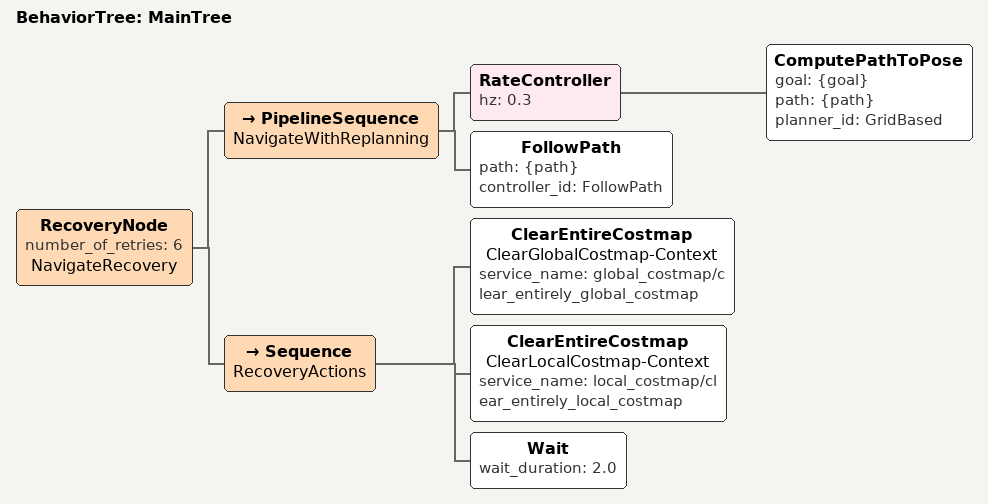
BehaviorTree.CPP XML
<root main_tree_to_execute="MainTree">
  <BehaviorTree ID="MainTree">
    <RecoveryNode number_of_retries="6" name="NavigateRecovery">
      <PipelineSequence name="NavigateWithReplanning">
        <RateController hz="0.3">
          <ComputePathToPose goal="{goal}" path="{path}" planner_id="GridBased"/>
        </RateController>
        <FollowPath path="{path}" controller_id="FollowPath"/>
      </PipelineSequence>
      <Sequence name="RecoveryActions">
        <ClearEntireCostmap name="ClearGlobalCostmap-Context"
                            service_name="global_costmap/clear_entirely_global_costmap"/>
        <ClearEntireCostmap name="ClearLocalCostmap-Context"
                            service_name="local_costmap/clear_entirely_local_costmap"/>
        <Wait wait_duration="2.0"/>
      </Sequence>
    </RecoveryNode>
  </BehaviorTree>
</root>
